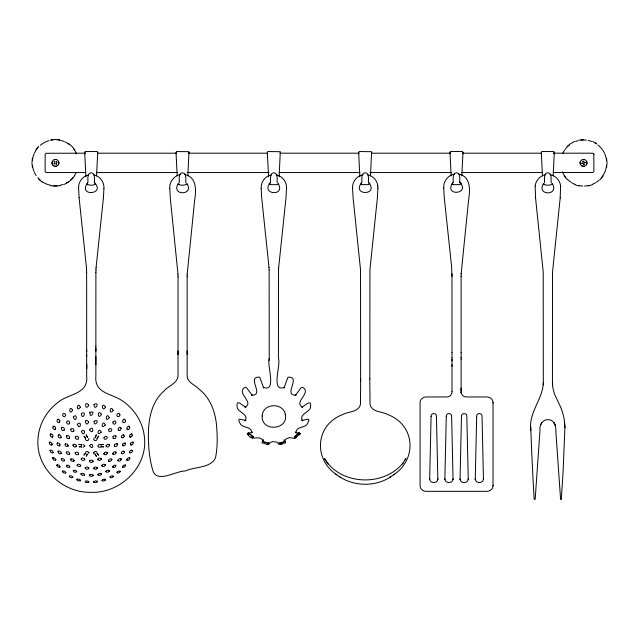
<?xml version="1.0" encoding="UTF-8"?>
<svg xmlns="http://www.w3.org/2000/svg" width="639" height="639" viewBox="0 0 639 639"><rect width="100%" height="100%" fill="white"/><g stroke="black" fill="none" stroke-linecap="round" stroke-linejoin="round"><path stroke-width="0.96" d="M85.922 176.883L84.699 152.625M86.672 356.642L86.672 354.988M86.672 351.602L86.672 349.892M95.858 364.733L95.858 356.642M95.858 351.378L95.858 348.159M95.858 346.434L95.89 272.406M177.195 175.925L176.021 152.625M178.025 276.783L178.025 376.227C177.291 383.64 168.025 385.884 163.896 391.124C152.753 400.709 149.151 415.893 148.496 429.983C148.016 443.458 149.015 457.141 152.705 470.152C156.667 484.098 176.22 470.6 185.326 471.007C194.647 466.598 210.391 468.379 215.487 457.915C217.643 447.252 217.476 436.205 216.541 425.414C215.279 411.724 210.223 397.65 198.945 389.063C195.183 384.902 187.475 382.657 187.147 376.227L187.147 350.915M187.147 276.783L187.147 354.469M268.564 176.883L267.342 152.625M359.885 176.843L358.663 152.625M360.636 378.847C360.636 387.226 360.484 395.613 360.476 403.992C359.198 412.387 348.231 411.284 342.56 414.615C315.059 425.103 313.254 459.497 336.913 474.873M369.829 378.903L369.933 269.746L377.401 197.571L377.897 188.233M377.809 185.965C377.337 180.486 372.944 175.741 367.545 174.767M451.158 175.877L449.984 152.625M451.989 366.267L451.989 364.893M451.989 360.835L451.989 359.286M451.989 357.728L451.989 352.536M461.118 388.017L461.238 393.049L461.11 391.659C461.054 394.383 463.243 396.971 466.055 396.955L486.95 396.955C490.209 396.859 493.364 399.687 493.028 403.049M461.118 359.286L461.118 357.632M461.118 352.616L461.118 276.296M452.005 391.659C452.053 394.383 449.864 396.971 447.052 396.955L426.157 396.955C423.122 396.891 420.071 399.319 420.079 402.482L420.079 485.8C420.071 488.971 423.122 491.399 426.157 491.335L486.95 491.335C489.993 491.399 493.036 488.971 493.028 485.8L493.028 402.482M542.479 175.925L541.305 152.625M564.525 421.516L564.924 427.299L564.093 418.529L562.767 412.914L560.826 407.482L554.412 393.999L552.759 387.234L552.439 382.426L552.551 271.887L560.187 197.938M96.521 175.877L97.695 152.625M176.021 153.807L176.38 151.539L188.976 151.699L187.842 175.877M267.342 153.807L267.709 151.539L280.297 151.699L279.115 176.843M358.663 153.807L359.03 151.539L371.618 151.699L370.484 175.877M461.118 389.199L461.11 390.365L461.118 389.439M462.979 152.625L461.805 175.877M554.301 152.625L553.134 175.877M187.147 276.863L187.179 274.243M461.118 276.375L461.142 273.756M535.57 197.938L543.206 271.894L543.31 382.449C542.942 399.327 528.205 412.69 530.857 430.287C531.688 453.315 532.83 476.327 534.164 499.323L535.17 499.331L539.995 430.287C539.084 424.703 543.525 418.281 549.636 419.831C555.842 421.205 555.922 428.378 555.978 433.426L560.587 499.323L561.274 499.61L563.087 471.854L564.924 427.195M103.933 188.345L103.43 197.651M184.815 174.615C196.94 176.835 196.205 190.965 194.639 200.327L187.179 274.323M286.512 188.337L286.008 197.659L278.676 267.437M462.979 153.192L462.971 153.807L462.62 151.539L450.351 151.539L449.984 153.807M458.778 174.127C470.903 176.348 470.168 190.478 468.603 199.839L461.142 273.835M554.309 153.192L554.293 153.807L553.941 151.539L541.672 151.539L541.305 153.807M543.23 384.974L543.31 382.449M95.89 272.422L95.97 269.914M278.54 269.898L278.436 358.407C281.16 364.565 270.369 392.801 284.395 387.306L283.972 388.049L287.933 377.234C301.975 375.932 282.414 395.972 296.113 395.078L295.274 395.525L300.929 387.985L302.295 387.17C312.727 392.618 292.638 402.306 302.726 407.195L301.664 407.187C306.273 405.006 312.191 397.865 310.322 408.401C308.046 412.61 298.485 414.911 302.726 420.877L301.68 420.374C307.439 419.887 311.656 416.245 306.72 424.831C303.565 428.01 295.585 426.596 296.113 432.994L295.314 432.052C296.76 433.945 299.26 432.036 300.33 433.729L294.643 438.346L289.459 437.611L285.992 439.009L284.459 441.086L284.083 439.856L285.202 441.637M78.597 188.361C78.182 182.387 82.279 176.372 88.206 175.078M169.766 188.457C169.263 182.019 173.944 175.709 180.358 174.615M261.167 188.369C260.704 182.083 265.265 175.933 271.527 174.862M352.56 188.289C352.081 182.003 356.65 175.837 362.92 174.767M443.73 187.97C443.234 181.54 447.907 175.23 454.329 174.127M535.147 186.061L535.57 197.946M95.97 269.938L96.098 267.429M278.54 269.93L278.676 267.406M101.218 458.626C101.481 460.639 98.118 461.142 97.759 459.161L97.831 459.76C97.591 457.716 101.002 457.204 101.353 459.241M96.098 267.445L103.43 197.635M87.271 454.641L87.319 454.081L86.241 456.278L87.311 454.081L87.255 454.641M560.187 197.946L560.603 186.061M32.397 158.208L31.95 162.769L32.397 167.33M606.603 167.594L607.05 163.033L606.603 158.472M52.142 161.795L52.142 164.007M58.788 164.007L58.788 161.795M580.212 161.795L580.212 164.007M586.858 164.007L586.858 161.795M84.66 446.485L84.739 446.038L83.15 447.396M535.147 186.061C535.666 180.478 540.139 175.637 545.65 174.647M97.695 153.48L97.328 151.539L85.059 151.539L84.699 153.807M81.465 445.151L81.592 444.72L78.972 444.385L81.592 444.72L81.472 445.143M369.893 183.105L368.647 184.631L361.674 184.631L360.739 184M461.214 183.105L459.976 184.631L452.995 184.631L452.061 184M88.733 453.211L88.885 452.34L88.853 452.851L87.711 451.469L85.602 452.061M85.227 481.982L86.481 480.832L88.366 481.319L88.765 482.333L88.805 481.439C88.382 482.932 85.993 482.932 85.362 481.598L85.291 481.095M97.096 439.312C96.777 441.134 93.781 441.03 93.645 439.153L94.252 438.066M540.85 424.328L541.696 422.762M404.982 460.008L405.917 458.498L402.498 463.978M90.003 412.219C89.348 421.037 97.208 408.449 89.62 412.794L90.019 412.203M543.477 183.569C535.977 195.933 559.772 195.933 552.272 183.569M178.185 183.601C170.685 195.79 194.488 195.79 186.987 183.601M95.61 184C94.013 185.622 88.374 185.622 86.776 184M186.939 184C185.334 185.622 179.695 185.622 178.097 184M278.261 184L277.326 184.631L270.353 184.631L269.107 183.105M552.224 184C550.626 185.622 544.987 185.622 543.39 184M35.888 149.782L38.795 146.235M74.771 175.765L71.864 179.303L68.325 182.211L64.283 184.375M600.205 179.567L603.112 176.021M403.369 462.564C384.486 486.95 340.307 485.648 324.54 458.498L327.967 463.978M54.786 162.937L53.804 163.752M56.144 162.865L57.119 162.05M299.164 434.903L300.33 433.729M87.543 182.89C77.439 197.1 106.577 194.552 94.157 182.315M270.121 182.898C260.432 194.623 285.769 196.836 278.277 183.609M361.514 182.818C351.594 195.694 378.863 195.694 368.951 182.818M452.883 182.387C442.939 196.924 471.678 194.352 459.377 181.795M262.477 441.637L263.595 439.856L263.292 440.766C258.627 434.001 251.854 442.388 247.349 433.729L248.323 432.763L253.092 436.828M49.906 450.687L50.425 450.183C49.347 451.773 51.951 453.906 53.181 452.332L52.725 452.859C53.628 451.446 51.823 449.568 50.353 450.303M73.237 470.807C74.196 469.529 76.64 470.312 76.528 471.949L76.696 471.199L75.474 472.317L74.148 472.085L73.269 470.568M393.552 474.873C417.211 459.497 415.406 425.103 387.897 414.615C382.226 411.284 371.259 412.387 369.989 403.992C369.981 395.613 369.829 387.226 369.829 378.847M69.3 476.359C70.282 475.16 72.638 475.951 72.582 477.533L72.814 476.718L72.622 477.205C71.624 478.331 69.339 477.573 69.379 476.015M567.136 146.499L570.675 143.591L574.717 141.427M56.719 161.523L56.192 161.923M54.994 163.672L54.467 164.079M295.026 438.194L296.696 437.004M335.779 474.082C351.067 486.423 374.15 487.725 390.589 476.91M389.614 477.589L394.686 474.082M581.69 163.145L582.321 162.945M584.549 162.226L585.18 162.026M581.889 163.776L582.52 163.576M584.757 162.857L585.388 162.657M588.231 185.965L592.617 184.631M282.118 442.547L283.652 442.14M266.878 444.225L268.859 444.432L270.249 442.42L272.781 441.637L277.014 442.148L278.995 444.496L285.681 442.835L285.194 441.493L278.796 443.146L280.553 442.875M282.43 443.881L280.641 444.257M87.727 182.994C88.557 182.211 86.169 172.738 91.193 172.738C96.217 172.738 93.829 182.211 94.66 182.994M179.048 182.994C179.878 182.211 177.49 172.738 182.514 172.738C187.547 172.738 185.15 182.211 185.989 182.994M270.369 182.994C271.2 182.211 268.811 172.738 273.835 172.738C278.868 172.738 276.479 182.211 277.31 182.994M361.69 182.994C362.521 182.211 360.132 172.738 365.165 172.738C370.189 172.738 367.8 182.211 368.631 182.994M453.011 182.994C453.85 182.211 451.454 172.738 456.486 172.738C461.51 172.738 459.121 182.211 459.952 182.994M544.34 182.994C545.171 182.211 542.783 172.738 547.807 172.738C552.831 172.738 550.443 182.211 551.273 182.994M100.043 447.284L98.494 447.092L97.791 446.038C97.607 446.741 98.686 443.53 100.163 444.552M54.355 159.582L56.567 159.582M56.567 166.22L54.355 166.22M582.433 159.582L584.645 159.582M584.645 166.22L582.433 166.22M50.769 139.837L55.329 139.39L59.89 139.837M59.89 185.701L55.329 186.157L50.769 185.701M579.11 140.101L583.671 139.645M85.458 153.192L45.928 153.272L45.145 154.574L45.145 171.164L45.489 172.203L46.527 172.554L85.458 172.554M97.432 153.192L176.276 153.192M189.256 153.192L267.102 153.192M280.074 153.192L358.926 153.192M371.898 153.192L449.744 153.192M462.724 153.192L541.568 153.192M553.542 153.192L592.473 153.192L593.511 153.536L593.855 154.574L593.855 171.164L593.072 172.466L553.542 172.554M96.433 172.554L177.275 172.554M187.259 172.554L269.099 172.554M279.075 172.554L359.925 172.554M369.901 172.554L451.741 172.554M461.725 172.554L542.567 172.554M543.813 184.535L544.316 184.631M452.492 184.535L452.995 184.631M361.163 184.535L361.674 184.631M269.842 184.535L270.353 184.631M178.521 184.535L179.024 184.631M87.2 184.535L87.703 184.631M267.126 442.875L268.883 443.146L262.485 441.493L261.998 442.835L267.038 444.257M83.038 444.48L84.348 445.207L84.683 446.206M264.019 442.14L265.56 442.547M550.107 174.647C555.618 175.637 560.083 180.478 560.603 186.061M276.152 174.862C282.406 175.933 286.975 182.083 286.512 188.369M93.574 174.862C99.828 175.941 104.397 182.083 103.933 188.361M125.356 465.088L123.471 465.264L122.664 466.31L122.832 467.428L122.448 466.742L124.094 467.189L125.22 466.446L125.356 464.761M574.717 184.631L579.11 185.965M115.835 465.504C114.597 464.513 112.344 465.831 112.959 467.421L112.712 466.718L114.237 467.492L115.475 466.941L115.875 465.264M583.95 162.362L583.287 161.052M583.127 163.44L583.782 164.75M592.617 141.427L596.658 143.591M251.806 435.91L253.443 437.076L248.323 432.763L249.809 433.122L252.365 432.052L251.566 432.994C252.141 426.253 243.467 428.314 240.679 424.384C235.927 416.524 240.999 419.951 245.999 420.374L244.945 420.877C249.378 414.591 238.882 412.682 237.221 407.858C235.831 397.602 241.694 405.557 246.015 407.187L244.945 407.195C255.041 402.306 234.944 392.618 245.384 387.17L246.75 387.985L252.405 395.525L251.566 395.078C265.265 395.972 245.703 375.932 259.746 377.234L263.699 388.049L263.284 387.306C277.326 392.817 266.583 364.749 269.243 358.407L269.139 269.898M339.876 476.91L340.851 477.589M250.983 437.004L252.653 438.194M68.325 143.328L71.864 146.235L74.771 149.782M38.795 179.303L42.342 182.211M247.349 433.729L248.515 434.903M96.928 452.061L95.626 451.366L94.556 451.589L93.669 452.851L94.205 453.682M248.363 432.803L249.458 433.913M564.229 176.021L567.136 179.567M54.611 161.244L55.01 161.771M56.44 163.632L56.839 164.151M54.083 161.643L54.483 162.17M55.912 164.031L56.32 164.558M554.908 424.328L554.053 422.762L555.347 425.55M85.434 439.312C85.754 441.134 88.749 441.03 88.885 439.153L88.701 438.594M584.11 163.6L584.413 164.542M582.664 161.26L582.968 162.202M101.058 445.143L100.93 444.712L103.558 444.385L100.93 444.712L101.066 445.151M593.767 153.967L593.855 154.574M79.1 197.635L86.433 267.445M95.275 454.641L95.219 454.081L96.289 456.278L95.219 454.081L95.251 454.641M79.1 197.651L78.597 188.345M269.003 267.437L261.671 197.659L261.167 188.337M269.003 267.406L269.139 269.93M86.433 267.429L86.561 269.938M377.809 185.909L377.897 188.289M552.439 382.449L552.519 384.87M177.993 274.323L170.278 197.946L169.766 188.377M86.561 269.914L86.64 272.422M443.73 187.89L444.241 197.467L451.557 266.199L451.989 276.375M352.56 188.233L353.063 197.571L360.532 269.802L360.636 381.491M269.243 358.383L269.283 360.484M530.825 427.195L530.857 430.287M451.965 273.756L451.989 352.616M177.993 274.243L178.025 276.863M86.64 272.406L86.672 376.171C88.597 394.686 67.814 393.544 57.678 402.65C46.288 411.276 38.699 424.887 37.965 439.217C35.76 468.235 62.918 493.236 91.265 492.318C120.563 493.364 148.352 466.454 144.342 436.581C142.809 422.283 134.478 409.088 122.632 401.036C112.16 393.416 94.181 393.776 95.858 376.171L95.858 349.892M178.025 353.079L178.025 354.501L178.025 350.867M371.658 152.625L371.658 153.48M280.337 152.625L280.337 153.48M189.016 152.625L189.016 153.48M86.672 364.31L86.672 368.631L86.672 364.733M493.028 485.233L493.028 485.8M461.118 352.536L461.118 357.728M461.118 359.134L461.118 388.336M451.989 357.632L451.989 391.755M95.858 346.402L95.858 349.733M606.523 165.741A23.012 23.012 0 0 1 601.163 177.977M599.286 179.926A23.012 23.012 0 0 1 596.451 182.163M595.692 182.65A23.012 23.012 0 0 1 592.473 184.288M588.16 185.598A23.012 23.012 0 0 1 584.565 186.021M582.768 186.021A23.012 23.012 0 0 1 579.182 185.598M574.86 184.288A23.012 23.012 0 0 1 571.641 182.65M570.883 182.163A23.012 23.012 0 0 1 567.4 179.303M565.595 177.275A23.012 23.012 0 0 1 562.408 171.835M562.767 153.4A23.012 23.012 0 0 1 564.533 150.245M565.052 149.51A23.012 23.012 0 0 1 569.421 144.957M575.699 141.443A23.012 23.012 0 0 1 578.295 140.652M580.963 140.181A23.012 23.012 0 0 1 586.37 140.181M588.16 140.46A23.012 23.012 0 0 1 591.634 141.443M594.909 142.952A23.012 23.012 0 0 1 596.451 143.895M597.912 144.957A23.012 23.012 0 0 1 602.289 149.51M602.801 150.245A23.012 23.012 0 0 1 604.566 153.4M604.925 154.223A23.012 23.012 0 0 1 606.523 160.325M76.233 172.402A23.012 23.012 0 0 1 74.467 175.557M72.83 177.714A23.012 23.012 0 0 1 70.274 180.27M68.117 181.907A23.012 23.012 0 0 1 66.576 182.85M63.301 184.359A23.012 23.012 0 0 1 59.818 185.342M57.135 185.709A23.012 23.012 0 0 1 53.524 185.709M50.84 185.342A23.012 23.012 0 0 1 42.549 181.899M40.385 180.27A23.012 23.012 0 0 1 37.837 177.714M36.199 175.557A23.012 23.012 0 0 1 34.434 172.402M34.075 171.579A23.012 23.012 0 0 1 32.477 165.477M32.477 160.062A23.012 23.012 0 0 1 34.075 153.967M34.434 153.136A23.012 23.012 0 0 1 37.837 147.825M40.385 145.277A23.012 23.012 0 0 1 49.091 140.62M50.84 140.205A23.012 23.012 0 0 1 53.524 139.829M57.135 139.829A23.012 23.012 0 0 1 59.818 140.205M60.705 140.396A23.012 23.012 0 0 1 64.14 141.515M64.962 141.874A23.012 23.012 0 0 1 69.579 144.702M73.405 148.528A23.012 23.012 0 0 1 76.592 153.967M262.174 415.989C261.175 432.276 288.924 430.191 285.274 414.2L285.345 414.567C283.341 402.77 264.338 402.77 262.325 414.567L262.174 415.989M50.209 434.871L50.872 436.709L52.67 436.924L52.198 437.26C54.003 436.197 52.254 433.202 50.433 434.177L50.944 433.881L50.209 434.871M132.337 450.743C132.624 452.276 130.404 453.69 129.342 452.332L129.805 452.859C128.902 451.446 130.707 449.568 132.177 450.303L132.337 450.743M431.077 416.524L429.656 479.498L429.656 478.923C429.656 483.779 437.859 483.779 437.859 478.923L437.859 479.498L436.437 416.524C437.116 412.618 430.398 412.618 431.077 416.524M446.27 416.524L444.848 479.498L444.848 478.923C444.856 483.779 453.059 483.779 453.059 478.923L453.059 479.498L451.637 416.524C452.316 412.618 445.599 412.618 446.27 416.524M461.47 416.524L460.048 479.498L460.048 478.923C460.048 483.779 468.251 483.779 468.259 478.923L468.259 479.498L466.837 416.524C467.508 412.618 460.791 412.618 461.47 416.524M476.67 416.524L475.248 479.498L475.248 478.923C475.248 483.779 483.451 483.779 483.451 478.923L483.451 479.498L482.03 416.524C482.709 412.618 475.991 412.618 476.67 416.524M88.701 421.908C86.033 428.745 82.99 416.165 88.701 421.908M89.516 445.734C94.268 451.741 93.278 440.686 89.604 445.663M93.845 468.211L93.829 468.802L93.805 468.075C94.268 469.929 97.495 469.441 97.264 467.5L97.336 468.219C96.928 466.59 94.308 466.63 93.845 468.211M88.725 468.075L88.701 468.802C88.981 466.805 85.642 466.31 85.195 468.219L85.267 467.5C85.027 469.441 88.262 469.929 88.725 468.075M89.516 475.009L89.484 475.823C89.62 473.922 92.903 473.922 93.046 475.823L93.014 475.009C92.855 476.854 89.676 476.854 89.516 475.009M89.508 460.975L89.484 461.614C89.54 459.561 92.99 459.561 93.046 461.614L93.014 460.975C92.943 462.987 89.588 462.987 89.508 460.975M121.138 428.489L120.34 430.263L118.463 430.255L118.798 430.518C117.009 429.28 119.062 426.349 120.835 427.603L120.467 427.387L121.138 428.489M61.424 459.026C60.929 460.871 64.012 462.085 64.707 460.2L64.379 460.807C64.771 459.193 62.486 457.939 61.328 459.129L61.711 458.522L61.424 459.026M101.417 414.24C97.703 421.468 96.936 408.185 101.417 414.24M81.353 431.477C84.396 438.705 86.6 426.868 81.353 431.477M81.145 473.539C80.754 475.4 83.877 476.087 84.524 474.394L84.452 475.2L84.484 474.625C84.14 473.076 81.6 472.812 81.009 474.33L81.145 473.539M103.981 437.603L104.013 438.546C105.123 440.391 108.143 438.578 107.017 436.733L105.451 436.285L103.981 437.603M73.317 417.059C76.113 424.751 78.23 411.796 73.317 417.059M78.589 453.602L78.541 454.233L78.693 453.698C78.078 455.671 74.779 454.672 75.338 452.7L75.13 453.227C75.666 451.549 78.357 451.909 78.589 453.602M77.311 424.328C80.346 431.844 82.319 419.376 77.311 424.328M59.906 420.885L59.06 422.619L59.451 422.451C57.159 423.705 55.865 419.456 58.429 419.176L58.013 419.288L59.259 419.687L59.906 420.885M58.189 435.67C57.694 437.3 59.978 438.753 61.128 437.395L60.761 437.739C61.879 436.373 60.154 434.248 58.58 435.015L58.996 434.704L58.189 435.67M124.381 451.797C124.597 453.394 122.249 454.553 121.266 453.155L121.626 453.69C120.587 451.949 123.431 450.064 124.597 451.733L124.182 451.214L124.381 451.797M105.267 464.737C105.427 466.398 102.967 467.157 102.024 465.863L101.825 465.32L101.944 465.999C101.737 464.026 105.068 463.459 105.451 465.432L105.267 464.737M109.261 470.568L108.382 472.085L107.056 472.317L105.834 471.199L106.002 471.949C105.89 470.312 108.334 469.529 109.293 470.807L109.501 471.334L109.261 470.568M105.467 406.907C102.296 413.721 100.666 400.765 105.467 406.907M72.582 410.126C68.852 416.979 68.836 403.84 72.582 410.126M88.765 405.166C85.107 412.227 84.06 399.087 88.765 405.166M119.948 414.823L119.573 416.109L118.071 416.756C116.322 416.237 116.641 413.441 118.439 413.281L119.11 413.345L119.948 414.823M89.508 429.871C93.446 423.849 94.316 436.086 89.508 429.871M77.111 479.09L77.063 479.601C77.383 481.079 79.739 481.455 80.482 480.129L80.33 480.999L80.402 480.464C80.091 478.962 77.662 478.571 76.952 479.961L77.111 479.09M110.012 476.974L109.9 477.205C110.906 478.331 113.191 477.573 113.151 476.015L113.43 476.846L112.791 475.975L111.505 475.807L110.012 476.974M70.817 429.4C70.218 431.085 72.574 432.515 73.757 431.149L73.549 431.421C75.027 429.791 72.335 427.387 70.889 429.057L70.817 429.4M84.763 459.161L84.691 459.76C84.939 457.716 81.52 457.204 81.177 459.241L81.313 458.626C81.049 460.639 84.412 461.142 84.763 459.161M93.829 481.798L93.765 482.333L93.725 481.439C94.149 482.932 96.529 482.932 97.168 481.598L97.24 481.095L97.304 481.982L96.665 481.071L95.363 480.8L93.829 481.798M62.654 470.999C62.215 472.548 64.379 473.699 65.585 472.796L65.889 472.357L65.577 473.124L65.466 471.989L64.451 471.127L63.133 471.039L62.287 471.766L62.654 470.999M111.793 459.577L110.851 461.166L109.525 461.358L108.55 460.687C108.51 459.026 110.97 458.211 111.881 459.625L111.601 459.01L111.793 459.577M129.765 427.619L128.838 429.352L127.576 429.48L128.016 429.727L127.017 429.168L127.457 429.416C126.131 428.258 127.449 425.854 129.134 426.357L128.655 426.157L129.765 427.619M85.546 453.123L83.997 455.056L85.546 453.123M87.319 437.284L86.241 434.927L87.319 437.284M52.861 458.059L53.309 459.8L55.13 460.376L55.96 459.625L55.537 460.24C56.064 458.698 53.995 457.197 52.702 458.195L53.189 457.596L52.861 458.059M66.584 436.293C65.945 437.923 68.181 439.472 69.435 438.194L69.172 438.554C70.705 437.012 68.133 434.536 66.624 436.07L66.935 435.75L66.584 436.293M116.05 452.652C116.122 454.297 113.622 455.176 112.791 453.666L113.047 454.201C112.152 452.34 115.228 450.767 116.21 452.58L115.891 452.053L116.05 452.652M112.959 422.004L113.111 423.729C115.044 425.526 117.368 421.74 114.908 420.813L112.959 422.004M80.706 465.32L80.586 465.999C80.794 464.026 77.463 463.459 77.079 465.432L77.263 464.737C77.103 466.398 79.563 467.157 80.506 465.863L80.706 465.32M130.572 443.298L130.939 445.087L130.46 444.656C132.001 445.958 134.206 443.354 132.752 442.004L133.279 442.404L131.474 442.276L130.572 443.298M122.664 444.153L123.031 445.95L122.656 445.519C124.206 446.829 126.514 444.321 125.004 442.923L125.436 443.33L123.583 443.154L122.664 444.153M52.078 443.961L51.591 445.087L52.071 444.656C50.529 445.958 48.316 443.354 49.778 442.004L49.251 442.404L51.056 442.276L52.078 443.961M114.525 444.824L114.525 446.11L114.253 445.671C115.34 447.939 118.846 445.375 117.025 443.658L117.352 444.073L115.467 443.849L114.525 444.824M59.994 444.816L59.499 445.95L59.874 445.519C58.325 446.829 56.016 444.321 57.526 442.923L57.095 443.33L58.293 442.971L59.499 443.578L59.994 444.816M69.691 466.837L69.571 467.421L69.819 466.718L68.285 467.492L67.055 466.941L66.656 465.264L66.328 465.959C67.143 464.497 69.611 465.24 69.691 466.837M106.298 445.295L106.298 446.581L106.114 446.134C106.985 448.067 110.164 446.629 109.317 444.704L109.549 445.135L107.927 444.185L106.298 445.295M68.133 445.479L68.006 446.11L68.277 445.671C67.191 447.939 63.684 445.375 65.505 443.658L65.17 444.073L67.063 443.849L68.133 445.479M76.368 445.942L76.233 446.581L76.408 446.134C75.546 448.067 72.359 446.629 73.205 444.704L72.982 445.135C73.717 443.506 76.392 444.193 76.368 445.942M69.691 422.691L69.419 423.729C67.486 425.526 65.162 421.74 67.622 420.813L69.204 421.421L69.691 422.691M85.546 438.242L83.997 436.149L85.538 438.258M113.047 436.685L113.359 438.554L113.095 438.194C114.589 439.736 117.089 437.268 115.595 435.75L115.899 436.07L114.022 435.734L113.047 436.685M52.917 426.98L53.189 428.913L54.954 429.48L54.515 429.727L55.513 429.168L55.074 429.416C56.4 428.258 55.082 425.854 53.396 426.357L53.868 426.157L52.917 426.98M129.765 458.65L128.655 460.208L127.401 460.376L126.562 459.625L126.993 460.24C126.466 458.698 128.535 457.197 129.829 458.195L129.342 457.596L129.765 458.65M69.635 453.594L69.483 454.201L69.739 453.666C68.764 455.455 65.745 453.874 66.64 452.053L66.32 452.58C67.159 451.054 69.707 451.909 69.635 453.594M81.6 446.653L81.472 447.116L81.592 446.645L78.972 446.821L81.6 446.653M108.75 429.504L108.774 431.149C110.204 432.795 112.839 430.438 111.386 428.825L109.764 428.601L108.75 429.504M65.657 415.23L64.779 416.66C62.686 417.355 61.687 413.936 63.756 413.313L65.25 413.928L65.657 415.23M113.151 410.494C108.486 416.38 110.275 403.513 113.151 410.494M80.402 407.195C75.674 413.393 77.199 400.222 80.402 407.195M93.965 404.503C94.708 412.49 100.714 400.765 93.965 404.503M109.261 417.746C104.245 423.817 106.545 410.853 109.261 417.746M125.556 421.077L124.94 422.275L123.079 422.451L123.471 422.619C121.889 421.756 122.736 419.104 124.517 419.288L124.094 419.176L125.22 419.799L125.556 421.077M105.267 425.007C99.692 430.974 102.831 418.297 105.267 425.007M124.381 436.325L123.175 437.851L121.402 437.395L121.769 437.739C120.643 436.373 122.368 434.248 123.942 435.015L123.535 434.704L124.381 436.325M73.964 460.719L73.781 461.302L73.98 460.687C74.02 459.026 71.56 458.211 70.649 459.625L71.145 460.751L72.327 461.374L73.98 460.687M81.329 413.593C82.199 421.78 87.775 409.751 81.329 413.593M117.065 471.989L116.945 472.796C118.151 473.699 120.308 472.548 119.876 470.999L120.244 471.766L118.742 470.975L117.065 471.989M101.218 432.148C95.387 437.819 98.733 425.798 101.218 432.148M70.921 459.01L70.737 459.577L70.921 459.01M132.337 435.526L131.091 437.044L129.861 436.924L130.332 437.26C128.527 436.197 130.276 433.202 132.097 434.177L131.586 433.881L132.337 435.526M61.616 427.866C60.681 429.344 62.606 431.285 64.06 430.255L63.732 430.518C65.521 429.28 63.469 426.349 61.695 427.603L62.063 427.387L61.616 427.866M58.349 451.214C57.326 452.915 60.106 454.8 61.264 453.155L60.905 453.69C61.943 451.949 59.1 450.064 57.933 451.733L58.349 451.214M75.514 436.733C74.388 438.578 77.407 440.391 78.517 438.546L78.365 438.905C79.516 437.036 76.432 435.191 75.314 437.068L75.514 436.733M107.24 453.323C107.017 454.984 104.357 455.359 103.837 453.698L103.981 454.233C103.43 452.22 106.777 451.23 107.4 453.227L107.192 452.7L107.24 453.323M121.138 459.633C120.923 461.182 118.407 461.813 117.824 460.2L118.143 460.807C117.76 459.193 120.044 457.939 121.202 459.129L120.819 458.522L121.138 459.633M102.328 479.929L102.192 480.999L102.048 480.129C102.791 481.455 105.147 481.079 105.467 479.601L105.411 479.09L105.579 479.961L104.061 479.09L102.328 479.929M94.077 421.261C93.741 428.689 101.401 417.986 94.077 421.261M57.175 464.761L57.023 465.879L57.806 466.901L59.092 467.261L60.074 466.742L59.699 467.428L59.906 466.901C60.066 465.336 57.798 464.218 56.743 465.456L57.175 464.761M101.417 474.074C101.082 475.6 98.606 475.855 98.007 474.394L98.079 475.2L98.039 474.625C98.39 473.076 100.93 472.812 101.513 474.33L101.377 473.539L101.417 474.074M96.289 434.927L95.251 437.619L96.289 434.927M98.526 436.149L97.056 438.594L98.526 436.149M298.237 433.897L294.236 437.076L299.356 432.763L298.221 433.913M103.558 446.821L100.93 446.653L101.058 447.116L100.938 446.645L103.558 446.821M98.526 455.056L96.984 453.107L98.526 455.056M108.75 461.302L108.55 460.687L108.75 461.302M93.677 452.851L93.645 452.34L93.669 452.851M581.794 165.9A3.475 3.475 0 0 0 587.009 162.913A3.475 3.475 0 0 0 581.809 159.886A3.475 3.475 0 0 0 581.794 165.9M52.941 165.293A3.475 3.475 0 0 0 58.788 163.888A3.475 3.475 0 0 0 54.65 159.526A3.475 3.475 0 0 0 52.941 165.293"/></g></svg>
